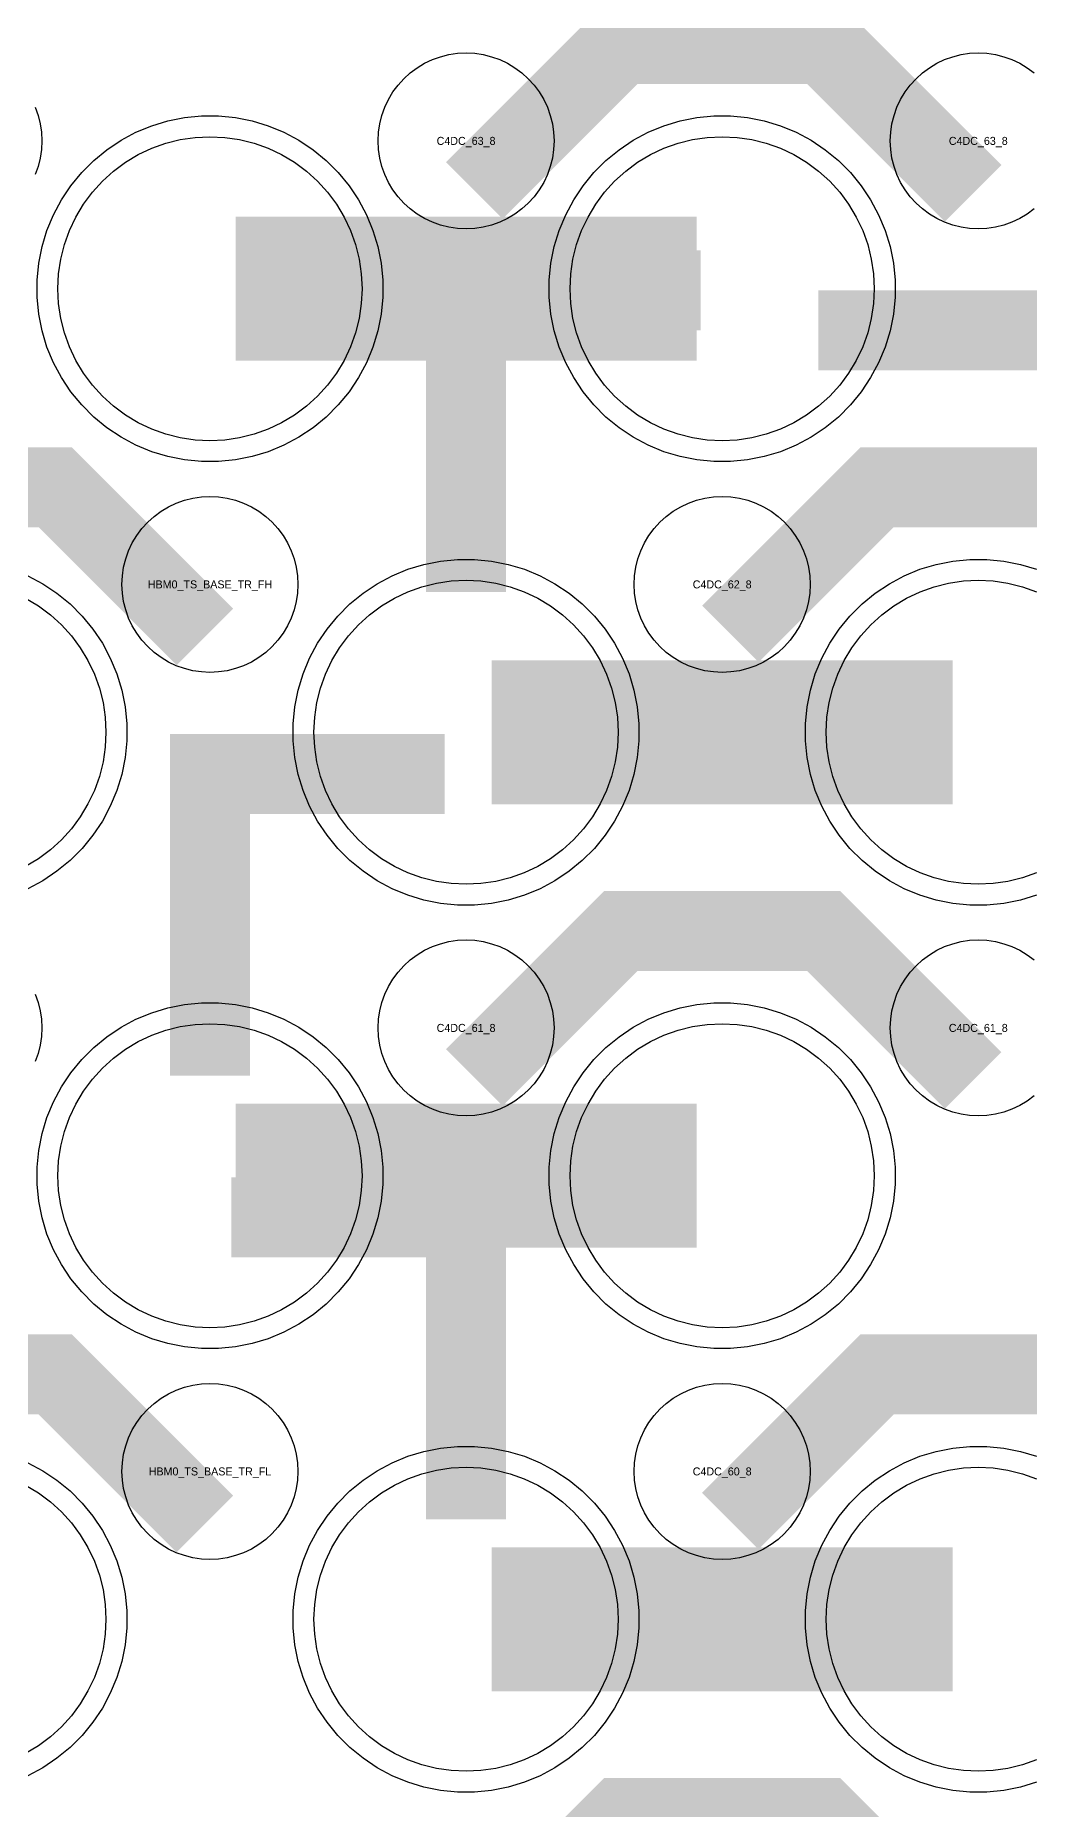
# Model space of a CAD drawing. Extents: x -11880 to 11880, y -14992 to 14992.
# Drawn here: x -9574 to -9264, y -6585 to -6031 of the extents above; entities that cross this region are included whole.
import ezdxf
from ezdxf.enums import TextEntityAlignment as Align

# ---------------------------------------------------------------- set-up
doc = ezdxf.new("R2010")
doc.units = 0
doc.header["$MEASUREMENT"] = 0
for name, color, linetype in [('GDS_775_DT_237', 138, 'CONTINUOUS'), ('RDL1_FS', 34, 'CONTINUOUS'), ('RDL_BS', 160, 'CONTINUOUS')]:
    doc.layers.add(name, color=color, linetype=linetype)

msp = doc.modelspace()

# ---------------------------------------------------------------- linework, layer by layer
at = {"layer": 'RDL1_FS', "color": 240, "true_color": 0xed1f24}
for points in [[(-9520, -6157.539), (-9524.657, -6157.31), (-9529.268, -6156.626), (-9533.791, -6155.494), (-9538.181, -6153.922), (-9542.395, -6151.93), (-9546.395, -6149.532), (-9550.14, -6146.754), (-9553.594, -6143.624), (-9556.724, -6140.17), (-9559.502, -6136.425), (-9561.9, -6132.425), (-9563.892, -6128.211), (-9565.464, -6123.821), (-9566.596, -6119.298), (-9567.28, -6114.687), (-9567.509, -6110.03), (-9567.28, -6105.373), (-9566.596, -6100.762), (-9565.464, -6096.239), (-9563.892, -6091.849), (-9561.9, -6087.635), (-9559.502, -6083.635), (-9556.724, -6079.89), (-9553.594, -6076.436), (-9550.14, -6073.306), (-9546.395, -6070.528), (-9542.395, -6068.13), (-9538.181, -6066.138), (-9533.791, -6064.566), (-9529.268, -6063.434), (-9524.657, -6062.75), (-9520, -6062.521), (-9515.343, -6062.75), (-9510.732, -6063.434), (-9506.209, -6064.566), (-9501.819, -6066.138), (-9497.605, -6068.13), (-9493.605, -6070.528), (-9489.86, -6073.306), (-9486.406, -6076.436), (-9483.276, -6079.89), (-9480.498, -6083.635), (-9478.1, -6087.635), (-9476.108, -6091.849), (-9474.536, -6096.239), (-9473.404, -6100.762), (-9472.72, -6105.373), (-9472.491, -6110.03), (-9472.72, -6114.687), (-9473.404, -6119.298), (-9474.536, -6123.821), (-9476.108, -6128.211), (-9478.1, -6132.425), (-9480.498, -6136.425), (-9483.276, -6140.17), (-9486.406, -6143.624), (-9489.86, -6146.754), (-9493.605, -6149.532), (-9497.605, -6151.93), (-9501.819, -6153.922), (-9506.209, -6155.494), (-9510.732, -6156.626), (-9515.343, -6157.31)], [(-9360, -6157.539), (-9364.657, -6157.31), (-9369.268, -6156.626), (-9373.791, -6155.494), (-9378.181, -6153.922), (-9382.395, -6151.93), (-9386.395, -6149.532), (-9390.14, -6146.754), (-9393.594, -6143.624), (-9396.724, -6140.17), (-9399.502, -6136.425), (-9401.9, -6132.425), (-9403.892, -6128.211), (-9405.464, -6123.821), (-9406.596, -6119.298), (-9407.28, -6114.687), (-9407.509, -6110.03), (-9407.28, -6105.373), (-9406.596, -6100.762), (-9405.464, -6096.239), (-9403.892, -6091.849), (-9401.9, -6087.635), (-9399.502, -6083.635), (-9396.724, -6079.89), (-9393.594, -6076.436), (-9390.14, -6073.306), (-9386.395, -6070.528), (-9382.395, -6068.13), (-9378.181, -6066.138), (-9373.791, -6064.566), (-9369.268, -6063.434), (-9364.657, -6062.75), (-9360, -6062.521), (-9355.343, -6062.75), (-9350.732, -6063.434), (-9346.209, -6064.566), (-9341.819, -6066.138), (-9337.605, -6068.13), (-9333.605, -6070.528), (-9329.86, -6073.306), (-9326.406, -6076.436), (-9323.276, -6079.89), (-9320.498, -6083.635), (-9318.1, -6087.635), (-9316.108, -6091.849), (-9314.536, -6096.239), (-9313.404, -6100.762), (-9312.72, -6105.373), (-9312.491, -6110.03), (-9312.72, -6114.687), (-9313.404, -6119.298), (-9314.536, -6123.821), (-9316.108, -6128.211), (-9318.1, -6132.425), (-9320.498, -6136.425), (-9323.276, -6140.17), (-9326.406, -6143.624), (-9329.86, -6146.754), (-9333.605, -6149.532), (-9337.605, -6151.93), (-9341.819, -6153.922), (-9346.209, -6155.494), (-9350.732, -6156.626), (-9355.343, -6157.31)], [(-9440, -6296.099), (-9444.657, -6295.87), (-9449.268, -6295.186), (-9453.791, -6294.054), (-9458.181, -6292.482), (-9462.395, -6290.49), (-9466.395, -6288.092), (-9470.14, -6285.314), (-9473.594, -6282.184), (-9476.724, -6278.73), (-9479.502, -6274.985), (-9481.9, -6270.985), (-9483.892, -6266.771), (-9485.464, -6262.381), (-9486.596, -6257.858), (-9487.28, -6253.247), (-9487.509, -6248.59), (-9487.28, -6243.933), (-9486.596, -6239.322), (-9485.464, -6234.799), (-9483.892, -6230.409), (-9481.9, -6226.195), (-9479.502, -6222.195), (-9476.724, -6218.45), (-9473.594, -6214.996), (-9470.14, -6211.866), (-9466.395, -6209.088), (-9462.395, -6206.69), (-9458.181, -6204.698), (-9453.791, -6203.126), (-9449.268, -6201.994), (-9444.657, -6201.31), (-9440, -6201.081), (-9435.343, -6201.31), (-9430.732, -6201.994), (-9426.209, -6203.126), (-9421.819, -6204.698), (-9417.605, -6206.69), (-9413.605, -6209.088), (-9409.86, -6211.866), (-9406.406, -6214.996), (-9403.276, -6218.45), (-9400.498, -6222.195), (-9398.1, -6226.195), (-9396.108, -6230.409), (-9394.536, -6234.799), (-9393.404, -6239.322), (-9392.72, -6243.933), (-9392.491, -6248.59), (-9392.72, -6253.247), (-9393.404, -6257.858), (-9394.536, -6262.381), (-9396.108, -6266.771), (-9398.1, -6270.985), (-9400.498, -6274.985), (-9403.276, -6278.73), (-9406.406, -6282.184), (-9409.86, -6285.314), (-9413.605, -6288.092), (-9417.605, -6290.49), (-9421.819, -6292.482), (-9426.209, -6294.054), (-9430.732, -6295.186), (-9435.343, -6295.87)], [(-9520, -6434.664), (-9524.657, -6434.435), (-9529.268, -6433.751), (-9533.791, -6432.619), (-9538.181, -6431.047), (-9542.395, -6429.055), (-9546.395, -6426.657), (-9550.14, -6423.879), (-9553.594, -6420.749), (-9556.724, -6417.295), (-9559.502, -6413.55), (-9561.9, -6409.55), (-9563.892, -6405.336), (-9565.464, -6400.946), (-9566.596, -6396.423), (-9567.28, -6391.812), (-9567.509, -6387.155), (-9567.28, -6382.498), (-9566.596, -6377.887), (-9565.464, -6373.364), (-9563.892, -6368.974), (-9561.9, -6364.76), (-9559.502, -6360.76), (-9556.724, -6357.015), (-9553.594, -6353.561), (-9550.14, -6350.431), (-9546.395, -6347.653), (-9542.395, -6345.255), (-9538.181, -6343.263), (-9533.791, -6341.691), (-9529.268, -6340.559), (-9524.657, -6339.875), (-9520, -6339.646), (-9515.343, -6339.875), (-9510.732, -6340.559), (-9506.209, -6341.691), (-9501.819, -6343.263), (-9497.605, -6345.255), (-9493.605, -6347.653), (-9489.86, -6350.431), (-9486.406, -6353.561), (-9483.276, -6357.015), (-9480.498, -6360.76), (-9478.1, -6364.76), (-9476.108, -6368.974), (-9474.536, -6373.364), (-9473.404, -6377.887), (-9472.72, -6382.498), (-9472.491, -6387.155), (-9472.72, -6391.812), (-9473.404, -6396.423), (-9474.536, -6400.946), (-9476.108, -6405.336), (-9478.1, -6409.55), (-9480.498, -6413.55), (-9483.276, -6417.295), (-9486.406, -6420.749), (-9489.86, -6423.879), (-9493.605, -6426.657), (-9497.605, -6429.055), (-9501.819, -6431.047), (-9506.209, -6432.619), (-9510.732, -6433.751), (-9515.343, -6434.435)], [(-9360, -6434.664), (-9364.657, -6434.435), (-9369.268, -6433.751), (-9373.791, -6432.619), (-9378.181, -6431.047), (-9382.395, -6429.055), (-9386.395, -6426.657), (-9390.14, -6423.879), (-9393.594, -6420.749), (-9396.724, -6417.295), (-9399.502, -6413.55), (-9401.9, -6409.55), (-9403.892, -6405.336), (-9405.464, -6400.946), (-9406.596, -6396.423), (-9407.28, -6391.812), (-9407.509, -6387.155), (-9407.28, -6382.498), (-9406.596, -6377.887), (-9405.464, -6373.364), (-9403.892, -6368.974), (-9401.9, -6364.76), (-9399.502, -6360.76), (-9396.724, -6357.015), (-9393.594, -6353.561), (-9390.14, -6350.431), (-9386.395, -6347.653), (-9382.395, -6345.255), (-9378.181, -6343.263), (-9373.791, -6341.691), (-9369.268, -6340.559), (-9364.657, -6339.875), (-9360, -6339.646), (-9355.343, -6339.875), (-9350.732, -6340.559), (-9346.209, -6341.691), (-9341.819, -6343.263), (-9337.605, -6345.255), (-9333.605, -6347.653), (-9329.86, -6350.431), (-9326.406, -6353.561), (-9323.276, -6357.015), (-9320.498, -6360.76), (-9318.1, -6364.76), (-9316.108, -6368.974), (-9314.536, -6373.364), (-9313.404, -6377.887), (-9312.72, -6382.498), (-9312.491, -6387.155), (-9312.72, -6391.812), (-9313.404, -6396.423), (-9314.536, -6400.946), (-9316.108, -6405.336), (-9318.1, -6409.55), (-9320.498, -6413.55), (-9323.276, -6417.295), (-9326.406, -6420.749), (-9329.86, -6423.879), (-9333.605, -6426.657), (-9337.605, -6429.055), (-9341.819, -6431.047), (-9346.209, -6432.619), (-9350.732, -6433.751), (-9355.343, -6434.435)], [(-9440, -6573.229), (-9444.657, -6573), (-9449.268, -6572.316), (-9453.791, -6571.184), (-9458.181, -6569.612), (-9462.395, -6567.62), (-9466.395, -6565.222), (-9470.14, -6562.444), (-9473.594, -6559.314), (-9476.724, -6555.86), (-9479.502, -6552.115), (-9481.9, -6548.115), (-9483.892, -6543.901), (-9485.464, -6539.511), (-9486.596, -6534.988), (-9487.28, -6530.377), (-9487.509, -6525.72), (-9487.28, -6521.063), (-9486.596, -6516.452), (-9485.464, -6511.929), (-9483.892, -6507.539), (-9481.9, -6503.325), (-9479.502, -6499.325), (-9476.724, -6495.58), (-9473.594, -6492.126), (-9470.14, -6488.996), (-9466.395, -6486.218), (-9462.395, -6483.82), (-9458.181, -6481.828), (-9453.791, -6480.256), (-9449.268, -6479.124), (-9444.657, -6478.44), (-9440, -6478.211), (-9435.343, -6478.44), (-9430.732, -6479.124), (-9426.209, -6480.256), (-9421.819, -6481.828), (-9417.605, -6483.82), (-9413.605, -6486.218), (-9409.86, -6488.996), (-9406.406, -6492.126), (-9403.276, -6495.58), (-9400.498, -6499.325), (-9398.1, -6503.325), (-9396.108, -6507.539), (-9394.536, -6511.929), (-9393.404, -6516.452), (-9392.72, -6521.063), (-9392.491, -6525.72), (-9392.72, -6530.377), (-9393.404, -6534.988), (-9394.536, -6539.511), (-9396.108, -6543.901), (-9398.1, -6548.115), (-9400.498, -6552.115), (-9403.276, -6555.86), (-9406.406, -6559.314), (-9409.86, -6562.444), (-9413.605, -6565.222), (-9417.605, -6567.62), (-9421.819, -6569.612), (-9426.209, -6571.184), (-9430.732, -6572.316), (-9435.343, -6573)]]:
    msp.add_lwpolyline(points, close=True, dxfattribs=at)
for points in [[(-9511.998, -6110.03, 45, 45, 0), (-9439.998, -6110.03, 45, 45, 0)], [(-9439.998, -6110.03, 45, 45, 0), (-9367.998, -6110.03, 45, 45, 0)], [(-9431.998, -6248.59, 45, 45, 0), (-9359.998, -6248.59, 45, 45, 0)], [(-9359.998, -6248.59, 45, 45, 0), (-9287.998, -6248.59, 45, 45, 0)], [(-9511.998, -6387.155, 45, 45, 0), (-9439.998, -6387.155, 45, 45, 0)], [(-9439.998, -6387.155, 45, 45, 0), (-9367.998, -6387.155, 45, 45, 0)], [(-9431.998, -6525.72, 45, 45, 0), (-9359.998, -6525.72, 45, 45, 0)], [(-9359.998, -6525.72, 45, 45, 0), (-9287.998, -6525.72, 45, 45, 0)]]:
    msp.add_lwpolyline(points, format="xyseb", dxfattribs=at)
for points in [[(-9261.819, -6292.482), (-9266.209, -6294.054), (-9270.732, -6295.186), (-9275.343, -6295.87), (-9280, -6296.099), (-9284.657, -6295.87), (-9289.268, -6295.186), (-9293.791, -6294.054), (-9298.181, -6292.482), (-9302.395, -6290.49), (-9306.395, -6288.092), (-9310.14, -6285.314), (-9313.594, -6282.184), (-9316.724, -6278.73), (-9319.502, -6274.985), (-9321.9, -6270.985), (-9323.892, -6266.771), (-9325.464, -6262.381), (-9326.596, -6257.858), (-9327.28, -6253.247), (-9327.509, -6248.59), (-9327.28, -6243.933), (-9326.596, -6239.322), (-9325.464, -6234.799), (-9323.892, -6230.409), (-9321.9, -6226.195), (-9319.502, -6222.195), (-9316.724, -6218.45), (-9313.594, -6214.996), (-9310.14, -6211.866), (-9306.395, -6209.088), (-9302.395, -6206.69), (-9298.181, -6204.698), (-9293.791, -6203.126), (-9289.268, -6201.994), (-9284.657, -6201.31), (-9280, -6201.081), (-9275.343, -6201.31), (-9270.732, -6201.994), (-9266.209, -6203.126), (-9261.819, -6204.698)], [(-9261.819, -6569.612), (-9266.209, -6571.184), (-9270.732, -6572.316), (-9275.343, -6573), (-9280, -6573.229), (-9284.657, -6573), (-9289.268, -6572.316), (-9293.791, -6571.184), (-9298.181, -6569.612), (-9302.395, -6567.62), (-9306.395, -6565.222), (-9310.14, -6562.444), (-9313.594, -6559.314), (-9316.724, -6555.86), (-9319.502, -6552.115), (-9321.9, -6548.115), (-9323.892, -6543.901), (-9325.464, -6539.511), (-9326.596, -6534.988), (-9327.28, -6530.377), (-9327.509, -6525.72), (-9327.28, -6521.063), (-9326.596, -6516.452), (-9325.464, -6511.929), (-9323.892, -6507.539), (-9321.9, -6503.325), (-9319.502, -6499.325), (-9316.724, -6495.58), (-9313.594, -6492.126), (-9310.14, -6488.996), (-9306.395, -6486.218), (-9302.395, -6483.82), (-9298.181, -6481.828), (-9293.791, -6480.256), (-9289.268, -6479.124), (-9284.657, -6478.44), (-9280, -6478.211), (-9275.343, -6478.44), (-9270.732, -6479.124), (-9266.209, -6480.256), (-9261.819, -6481.828)]]:
    msp.add_lwpolyline(points, dxfattribs=at)
at = {"layer": 'RDL1_FS'}
for points in [[(-9577.605, -6206.69), (-9573.605, -6209.088), (-9569.86, -6211.866), (-9566.406, -6214.996), (-9563.276, -6218.45), (-9560.498, -6222.195), (-9558.1, -6226.195), (-9556.108, -6230.409), (-9554.536, -6234.799), (-9553.404, -6239.322), (-9552.72, -6243.933), (-9552.491, -6248.59), (-9552.72, -6253.247), (-9553.404, -6257.858), (-9554.536, -6262.381), (-9556.108, -6266.771), (-9558.1, -6270.985), (-9560.498, -6274.985), (-9563.276, -6278.73), (-9566.406, -6282.184), (-9569.86, -6285.314), (-9573.605, -6288.092), (-9577.605, -6290.49)], [(-9577.605, -6483.82), (-9573.605, -6486.218), (-9569.86, -6488.996), (-9566.406, -6492.126), (-9563.276, -6495.58), (-9560.498, -6499.325), (-9558.1, -6503.325), (-9556.108, -6507.539), (-9554.536, -6511.929), (-9553.404, -6516.452), (-9552.72, -6521.063), (-9552.491, -6525.72), (-9552.72, -6530.377), (-9553.404, -6534.988), (-9554.536, -6539.511), (-9556.108, -6543.901), (-9558.1, -6548.115), (-9560.498, -6552.115), (-9563.276, -6555.86), (-9566.406, -6559.314), (-9569.86, -6562.444), (-9573.605, -6565.222), (-9577.605, -6567.62)]]:
    msp.add_lwpolyline(points, dxfattribs=at)
at = {"layer": 'RDL_BS'}
for points in [[(-9437.438, -6079.344, 25, 25, 0), (-9391.623, -6033.529, 25, 25, 0), (-9358.07, -6033.529, 25, 25, 0)], [(-9281.599, -6080.243, 25, 25, 0), (-9328.313, -6033.529, 25, 25, 0), (-9358.071, -6033.529, 25, 25, 0)], [(-9521.599, -6218.803, 25, 25, 0), (-9568.313, -6172.089, 25, 25, 0), (-9598.071, -6172.089, 25, 25, 0)], [(-9357.438, -6217.904, 25, 25, 0), (-9311.623, -6172.089, 25, 25, 0), (-9278.07, -6172.089, 25, 25, 0)], [(-9201.599, -6218.803, 25, 25, 0), (-9248.313, -6172.089, 25, 25, 0), (-9278.071, -6172.089, 25, 25, 0)], [(-9437.438, -6356.469, 25, 25, 0), (-9391.623, -6310.654, 25, 25, 0), (-9358.07, -6310.654, 25, 25, 0)], [(-9281.599, -6357.368, 25, 25, 0), (-9328.313, -6310.654, 25, 25, 0), (-9358.071, -6310.654, 25, 25, 0)], [(-9521.599, -6495.933, 25, 25, 0), (-9568.313, -6449.219, 25, 25, 0), (-9598.071, -6449.219, 25, 25, 0)], [(-9357.438, -6495.034, 25, 25, 0), (-9311.623, -6449.219, 25, 25, 0), (-9278.07, -6449.219, 25, 25, 0)], [(-9201.599, -6495.933, 25, 25, 0), (-9248.313, -6449.219, 25, 25, 0), (-9278.071, -6449.219, 25, 25, 0)], [(-9437.438, -6633.599, 25, 25, 0), (-9391.623, -6587.784, 25, 25, 0), (-9358.07, -6587.784, 25, 25, 0)], [(-9281.599, -6634.498, 25, 25, 0), (-9328.313, -6587.784, 25, 25, 0), (-9358.071, -6587.784, 25, 25, 0)]]:
    msp.add_lwpolyline(points, format="xyseb", dxfattribs=at)
for points in [[(-9440, -6091.336), (-9442.693, -6091.204), (-9445.365, -6090.808), (-9447.984, -6090.151), (-9450.519, -6089.244), (-9452.956, -6088.092), (-9455.28, -6086.699), (-9457.443, -6085.096), (-9459.442, -6083.284), (-9461.254, -6081.285), (-9462.857, -6079.122), (-9464.25, -6076.798), (-9465.402, -6074.361), (-9466.309, -6071.826), (-9466.966, -6069.207), (-9467.362, -6066.535), (-9467.494, -6063.842), (-9467.362, -6061.149), (-9466.966, -6058.477), (-9466.309, -6055.858), (-9465.402, -6053.323), (-9464.25, -6050.886), (-9462.857, -6048.562), (-9461.254, -6046.399), (-9459.442, -6044.4), (-9457.443, -6042.588), (-9455.28, -6040.985), (-9452.956, -6039.592), (-9450.519, -6038.44), (-9447.984, -6037.533), (-9445.365, -6036.876), (-9442.693, -6036.48), (-9440, -6036.348), (-9437.307, -6036.48), (-9434.635, -6036.876), (-9432.016, -6037.533), (-9429.481, -6038.44), (-9427.044, -6039.592), (-9424.72, -6040.985), (-9422.557, -6042.588), (-9420.558, -6044.4), (-9418.746, -6046.399), (-9417.143, -6048.562), (-9415.75, -6050.886), (-9414.598, -6053.323), (-9413.691, -6055.858), (-9413.034, -6058.477), (-9412.638, -6061.149), (-9412.506, -6063.842), (-9412.638, -6066.535), (-9413.034, -6069.207), (-9413.691, -6071.826), (-9414.598, -6074.361), (-9415.75, -6076.798), (-9417.143, -6079.122), (-9418.746, -6081.285), (-9420.558, -6083.284), (-9422.557, -6085.096), (-9424.72, -6086.699), (-9427.044, -6088.092), (-9429.481, -6089.244), (-9432.016, -6090.151), (-9434.635, -6090.808), (-9437.307, -6091.204)], [(-9520, -6229.896), (-9522.693, -6229.764), (-9525.365, -6229.368), (-9527.984, -6228.711), (-9530.519, -6227.804), (-9532.956, -6226.652), (-9535.28, -6225.259), (-9537.443, -6223.656), (-9539.442, -6221.844), (-9541.254, -6219.845), (-9542.857, -6217.682), (-9544.25, -6215.358), (-9545.402, -6212.921), (-9546.309, -6210.386), (-9546.966, -6207.767), (-9547.362, -6205.095), (-9547.494, -6202.402), (-9547.362, -6199.709), (-9546.966, -6197.037), (-9546.309, -6194.418), (-9545.402, -6191.883), (-9544.25, -6189.446), (-9542.857, -6187.122), (-9541.254, -6184.959), (-9539.442, -6182.96), (-9537.443, -6181.148), (-9535.28, -6179.545), (-9532.956, -6178.152), (-9530.519, -6177), (-9527.984, -6176.093), (-9525.365, -6175.436), (-9522.693, -6175.04), (-9520, -6174.908), (-9517.307, -6175.04), (-9514.635, -6175.436), (-9512.016, -6176.093), (-9509.481, -6177), (-9507.044, -6178.152), (-9504.72, -6179.545), (-9502.557, -6181.148), (-9500.558, -6182.96), (-9498.746, -6184.959), (-9497.143, -6187.122), (-9495.75, -6189.446), (-9494.598, -6191.883), (-9493.691, -6194.418), (-9493.034, -6197.037), (-9492.638, -6199.709), (-9492.506, -6202.402), (-9492.638, -6205.095), (-9493.034, -6207.767), (-9493.691, -6210.386), (-9494.598, -6212.921), (-9495.75, -6215.358), (-9497.143, -6217.682), (-9498.746, -6219.845), (-9500.558, -6221.844), (-9502.557, -6223.656), (-9504.72, -6225.259), (-9507.044, -6226.652), (-9509.481, -6227.804), (-9512.016, -6228.711), (-9514.635, -6229.368), (-9517.307, -6229.764)], [(-9360, -6229.896), (-9362.693, -6229.764), (-9365.365, -6229.368), (-9367.984, -6228.711), (-9370.519, -6227.804), (-9372.956, -6226.652), (-9375.28, -6225.259), (-9377.443, -6223.656), (-9379.442, -6221.844), (-9381.254, -6219.845), (-9382.857, -6217.682), (-9384.25, -6215.358), (-9385.402, -6212.921), (-9386.309, -6210.386), (-9386.966, -6207.767), (-9387.362, -6205.095), (-9387.494, -6202.402), (-9387.362, -6199.709), (-9386.966, -6197.037), (-9386.309, -6194.418), (-9385.402, -6191.883), (-9384.25, -6189.446), (-9382.857, -6187.122), (-9381.254, -6184.959), (-9379.442, -6182.96), (-9377.443, -6181.148), (-9375.28, -6179.545), (-9372.956, -6178.152), (-9370.519, -6177), (-9367.984, -6176.093), (-9365.365, -6175.436), (-9362.693, -6175.04), (-9360, -6174.908), (-9357.307, -6175.04), (-9354.635, -6175.436), (-9352.016, -6176.093), (-9349.481, -6177), (-9347.044, -6178.152), (-9344.72, -6179.545), (-9342.557, -6181.148), (-9340.558, -6182.96), (-9338.746, -6184.959), (-9337.143, -6187.122), (-9335.75, -6189.446), (-9334.598, -6191.883), (-9333.691, -6194.418), (-9333.034, -6197.037), (-9332.638, -6199.709), (-9332.506, -6202.402), (-9332.638, -6205.095), (-9333.034, -6207.767), (-9333.691, -6210.386), (-9334.598, -6212.921), (-9335.75, -6215.358), (-9337.143, -6217.682), (-9338.746, -6219.845), (-9340.558, -6221.844), (-9342.557, -6223.656), (-9344.72, -6225.259), (-9347.044, -6226.652), (-9349.481, -6227.804), (-9352.016, -6228.711), (-9354.635, -6229.368), (-9357.307, -6229.764)], [(-9440, -6368.461), (-9442.693, -6368.329), (-9445.365, -6367.933), (-9447.984, -6367.276), (-9450.519, -6366.369), (-9452.956, -6365.217), (-9455.28, -6363.824), (-9457.443, -6362.221), (-9459.442, -6360.409), (-9461.254, -6358.41), (-9462.857, -6356.247), (-9464.25, -6353.923), (-9465.402, -6351.486), (-9466.309, -6348.951), (-9466.966, -6346.332), (-9467.362, -6343.66), (-9467.494, -6340.967), (-9467.362, -6338.274), (-9466.966, -6335.602), (-9466.309, -6332.983), (-9465.402, -6330.448), (-9464.25, -6328.011), (-9462.857, -6325.687), (-9461.254, -6323.524), (-9459.442, -6321.525), (-9457.443, -6319.713), (-9455.28, -6318.11), (-9452.956, -6316.717), (-9450.519, -6315.565), (-9447.984, -6314.658), (-9445.365, -6314.001), (-9442.693, -6313.605), (-9440, -6313.473), (-9437.307, -6313.605), (-9434.635, -6314.001), (-9432.016, -6314.658), (-9429.481, -6315.565), (-9427.044, -6316.717), (-9424.72, -6318.11), (-9422.557, -6319.713), (-9420.558, -6321.525), (-9418.746, -6323.524), (-9417.143, -6325.687), (-9415.75, -6328.011), (-9414.598, -6330.448), (-9413.691, -6332.983), (-9413.034, -6335.602), (-9412.638, -6338.274), (-9412.506, -6340.967), (-9412.638, -6343.66), (-9413.034, -6346.332), (-9413.691, -6348.951), (-9414.598, -6351.486), (-9415.75, -6353.923), (-9417.143, -6356.247), (-9418.746, -6358.41), (-9420.558, -6360.409), (-9422.557, -6362.221), (-9424.72, -6363.824), (-9427.044, -6365.217), (-9429.481, -6366.369), (-9432.016, -6367.276), (-9434.635, -6367.933), (-9437.307, -6368.329)], [(-9520, -6507.026), (-9522.693, -6506.894), (-9525.365, -6506.498), (-9527.984, -6505.841), (-9530.519, -6504.934), (-9532.956, -6503.782), (-9535.28, -6502.389), (-9537.443, -6500.786), (-9539.442, -6498.974), (-9541.254, -6496.975), (-9542.857, -6494.812), (-9544.25, -6492.488), (-9545.402, -6490.051), (-9546.309, -6487.516), (-9546.966, -6484.897), (-9547.362, -6482.225), (-9547.494, -6479.532), (-9547.362, -6476.839), (-9546.966, -6474.167), (-9546.309, -6471.548), (-9545.402, -6469.013), (-9544.25, -6466.576), (-9542.857, -6464.252), (-9541.254, -6462.089), (-9539.442, -6460.09), (-9537.443, -6458.278), (-9535.28, -6456.675), (-9532.956, -6455.282), (-9530.519, -6454.13), (-9527.984, -6453.223), (-9525.365, -6452.566), (-9522.693, -6452.17), (-9520, -6452.038), (-9517.307, -6452.17), (-9514.635, -6452.566), (-9512.016, -6453.223), (-9509.481, -6454.13), (-9507.044, -6455.282), (-9504.72, -6456.675), (-9502.557, -6458.278), (-9500.558, -6460.09), (-9498.746, -6462.089), (-9497.143, -6464.252), (-9495.75, -6466.576), (-9494.598, -6469.013), (-9493.691, -6471.548), (-9493.034, -6474.167), (-9492.638, -6476.839), (-9492.506, -6479.532), (-9492.638, -6482.225), (-9493.034, -6484.897), (-9493.691, -6487.516), (-9494.598, -6490.051), (-9495.75, -6492.488), (-9497.143, -6494.812), (-9498.746, -6496.975), (-9500.558, -6498.974), (-9502.557, -6500.786), (-9504.72, -6502.389), (-9507.044, -6503.782), (-9509.481, -6504.934), (-9512.016, -6505.841), (-9514.635, -6506.498), (-9517.307, -6506.894)], [(-9360, -6507.026), (-9362.693, -6506.894), (-9365.365, -6506.498), (-9367.984, -6505.841), (-9370.519, -6504.934), (-9372.956, -6503.782), (-9375.28, -6502.389), (-9377.443, -6500.786), (-9379.442, -6498.974), (-9381.254, -6496.975), (-9382.857, -6494.812), (-9384.25, -6492.488), (-9385.402, -6490.051), (-9386.309, -6487.516), (-9386.966, -6484.897), (-9387.362, -6482.225), (-9387.494, -6479.532), (-9387.362, -6476.839), (-9386.966, -6474.167), (-9386.309, -6471.548), (-9385.402, -6469.013), (-9384.25, -6466.576), (-9382.857, -6464.252), (-9381.254, -6462.089), (-9379.442, -6460.09), (-9377.443, -6458.278), (-9375.28, -6456.675), (-9372.956, -6455.282), (-9370.519, -6454.13), (-9367.984, -6453.223), (-9365.365, -6452.566), (-9362.693, -6452.17), (-9360, -6452.038), (-9357.307, -6452.17), (-9354.635, -6452.566), (-9352.016, -6453.223), (-9349.481, -6454.13), (-9347.044, -6455.282), (-9344.72, -6456.675), (-9342.557, -6458.278), (-9340.558, -6460.09), (-9338.746, -6462.089), (-9337.143, -6464.252), (-9335.75, -6466.576), (-9334.598, -6469.013), (-9333.691, -6471.548), (-9333.034, -6474.167), (-9332.638, -6476.839), (-9332.506, -6479.532), (-9332.638, -6482.225), (-9333.034, -6484.897), (-9333.691, -6487.516), (-9334.598, -6490.051), (-9335.75, -6492.488), (-9337.143, -6494.812), (-9338.746, -6496.975), (-9340.558, -6498.974), (-9342.557, -6500.786), (-9344.72, -6502.389), (-9347.044, -6503.782), (-9349.481, -6504.934), (-9352.016, -6505.841), (-9354.635, -6506.498), (-9357.307, -6506.894)]]:
    msp.add_lwpolyline(points, close=True, dxfattribs=at)
for points in [[(-9262.557, -6085.096), (-9264.72, -6086.699), (-9267.044, -6088.092), (-9269.481, -6089.244), (-9272.016, -6090.151), (-9274.635, -6090.808), (-9277.307, -6091.204), (-9280, -6091.336), (-9282.693, -6091.204), (-9285.365, -6090.808), (-9287.984, -6090.151), (-9290.519, -6089.244), (-9292.956, -6088.092), (-9295.28, -6086.699), (-9297.443, -6085.096), (-9299.442, -6083.284), (-9301.254, -6081.285), (-9302.857, -6079.122), (-9304.25, -6076.798), (-9305.402, -6074.361), (-9306.309, -6071.826), (-9306.966, -6069.207), (-9307.362, -6066.535), (-9307.494, -6063.842), (-9307.362, -6061.149), (-9306.966, -6058.477), (-9306.309, -6055.858), (-9305.402, -6053.323), (-9304.25, -6050.886), (-9302.857, -6048.562), (-9301.254, -6046.399), (-9299.442, -6044.4), (-9297.443, -6042.588), (-9295.28, -6040.985), (-9292.956, -6039.592), (-9290.519, -6038.44), (-9287.984, -6037.533), (-9285.365, -6036.876), (-9282.693, -6036.48), (-9280, -6036.348), (-9277.307, -6036.48), (-9274.635, -6036.876), (-9272.016, -6037.533), (-9269.481, -6038.44), (-9267.044, -6039.592), (-9264.72, -6040.985), (-9262.557, -6042.588)], [(-9574.598, -6053.323), (-9573.691, -6055.858), (-9573.034, -6058.477), (-9572.638, -6061.149), (-9572.506, -6063.842), (-9572.638, -6066.535), (-9573.034, -6069.207), (-9573.691, -6071.826), (-9574.598, -6074.361)], [(-9576.885, -6199.715), (-9572.223, -6202.207), (-9567.809, -6205.154), (-9563.708, -6208.516), (-9559.926, -6212.298), (-9556.564, -6216.399), (-9553.617, -6220.813), (-9551.125, -6225.475), (-9549.094, -6230.385), (-9547.563, -6235.425), (-9546.517, -6240.652), (-9546, -6245.946), (-9546, -6251.234), (-9546.517, -6256.528), (-9547.563, -6261.755), (-9549.094, -6266.795), (-9551.125, -6271.705), (-9553.617, -6276.367), (-9556.564, -6280.781), (-9559.926, -6284.882), (-9563.708, -6288.664), (-9567.809, -6292.026), (-9572.223, -6294.973), (-9576.885, -6297.465)], [(-9262.557, -6362.221), (-9264.72, -6363.824), (-9267.044, -6365.217), (-9269.481, -6366.369), (-9272.016, -6367.276), (-9274.635, -6367.933), (-9277.307, -6368.329), (-9280, -6368.461), (-9282.693, -6368.329), (-9285.365, -6367.933), (-9287.984, -6367.276), (-9290.519, -6366.369), (-9292.956, -6365.217), (-9295.28, -6363.824), (-9297.443, -6362.221), (-9299.442, -6360.409), (-9301.254, -6358.41), (-9302.857, -6356.247), (-9304.25, -6353.923), (-9305.402, -6351.486), (-9306.309, -6348.951), (-9306.966, -6346.332), (-9307.362, -6343.66), (-9307.494, -6340.967), (-9307.362, -6338.274), (-9306.966, -6335.602), (-9306.309, -6332.983), (-9305.402, -6330.448), (-9304.25, -6328.011), (-9302.857, -6325.687), (-9301.254, -6323.524), (-9299.442, -6321.525), (-9297.443, -6319.713), (-9295.28, -6318.11), (-9292.956, -6316.717), (-9290.519, -6315.565), (-9287.984, -6314.658), (-9285.365, -6314.001), (-9282.693, -6313.605), (-9280, -6313.473), (-9277.307, -6313.605), (-9274.635, -6314.001), (-9272.016, -6314.658), (-9269.481, -6315.565), (-9267.044, -6316.717), (-9264.72, -6318.11), (-9262.557, -6319.713)], [(-9574.598, -6330.448), (-9573.691, -6332.983), (-9573.034, -6335.602), (-9572.638, -6338.274), (-9572.506, -6340.967), (-9572.638, -6343.66), (-9573.034, -6346.332), (-9573.691, -6348.951), (-9574.598, -6351.486)], [(-9576.885, -6476.845), (-9572.223, -6479.337), (-9567.809, -6482.284), (-9563.708, -6485.646), (-9559.926, -6489.428), (-9556.564, -6493.529), (-9553.617, -6497.943), (-9551.125, -6502.605), (-9549.094, -6507.515), (-9547.563, -6512.555), (-9546.517, -6517.782), (-9546, -6523.076), (-9546, -6528.364), (-9546.517, -6533.658), (-9547.563, -6538.885), (-9549.094, -6543.925), (-9551.125, -6548.835), (-9553.617, -6553.497), (-9556.564, -6557.911), (-9559.926, -6562.012), (-9563.708, -6565.794), (-9567.809, -6569.156), (-9572.223, -6572.103), (-9576.885, -6574.595)]]:
    msp.add_lwpolyline(points, dxfattribs=at)
at = {"layer": 'RDL_BS', "color": 240, "true_color": 0xed1f24}
for points in [[(-9522.644, -6164.03), (-9527.938, -6163.513), (-9533.165, -6162.467), (-9538.205, -6160.936), (-9543.115, -6158.905), (-9547.777, -6156.413), (-9552.191, -6153.466), (-9556.292, -6150.104), (-9560.074, -6146.322), (-9563.436, -6142.221), (-9566.383, -6137.807), (-9568.875, -6133.145), (-9570.906, -6128.235), (-9572.437, -6123.195), (-9573.483, -6117.968), (-9574, -6112.674), (-9574, -6107.386), (-9573.483, -6102.092), (-9572.437, -6096.865), (-9570.906, -6091.825), (-9568.875, -6086.915), (-9566.383, -6082.253), (-9563.436, -6077.839), (-9560.074, -6073.738), (-9556.292, -6069.956), (-9552.191, -6066.594), (-9547.777, -6063.647), (-9543.115, -6061.155), (-9538.205, -6059.124), (-9533.165, -6057.593), (-9527.938, -6056.547), (-9522.644, -6056.03), (-9517.356, -6056.03), (-9512.062, -6056.547), (-9506.835, -6057.593), (-9501.795, -6059.124), (-9496.885, -6061.155), (-9492.223, -6063.647), (-9487.809, -6066.594), (-9483.708, -6069.956), (-9479.926, -6073.738), (-9476.564, -6077.839), (-9473.617, -6082.253), (-9471.125, -6086.915), (-9469.094, -6091.825), (-9467.563, -6096.865), (-9466.517, -6102.092), (-9466, -6107.386), (-9466, -6112.674), (-9466.517, -6117.968), (-9467.563, -6123.195), (-9469.094, -6128.235), (-9471.125, -6133.145), (-9473.617, -6137.807), (-9476.564, -6142.221), (-9479.926, -6146.322), (-9483.708, -6150.104), (-9487.809, -6153.466), (-9492.223, -6156.413), (-9496.885, -6158.905), (-9501.795, -6160.936), (-9506.835, -6162.467), (-9512.062, -6163.513), (-9517.356, -6164.03)], [(-9362.644, -6164.03), (-9367.938, -6163.513), (-9373.165, -6162.467), (-9378.205, -6160.936), (-9383.115, -6158.905), (-9387.777, -6156.413), (-9392.191, -6153.466), (-9396.292, -6150.104), (-9400.074, -6146.322), (-9403.436, -6142.221), (-9406.383, -6137.807), (-9408.875, -6133.145), (-9410.906, -6128.235), (-9412.437, -6123.195), (-9413.483, -6117.968), (-9414, -6112.674), (-9414, -6107.386), (-9413.483, -6102.092), (-9412.437, -6096.865), (-9410.906, -6091.825), (-9408.875, -6086.915), (-9406.383, -6082.253), (-9403.436, -6077.839), (-9400.074, -6073.738), (-9396.292, -6069.956), (-9392.191, -6066.594), (-9387.777, -6063.647), (-9383.115, -6061.155), (-9378.205, -6059.124), (-9373.165, -6057.593), (-9367.938, -6056.547), (-9362.644, -6056.03), (-9357.356, -6056.03), (-9352.062, -6056.547), (-9346.835, -6057.593), (-9341.795, -6059.124), (-9336.885, -6061.155), (-9332.223, -6063.647), (-9327.809, -6066.594), (-9323.708, -6069.956), (-9319.926, -6073.738), (-9316.564, -6077.839), (-9313.617, -6082.253), (-9311.125, -6086.915), (-9309.094, -6091.825), (-9307.563, -6096.865), (-9306.517, -6102.092), (-9306, -6107.386), (-9306, -6112.674), (-9306.517, -6117.968), (-9307.563, -6123.195), (-9309.094, -6128.235), (-9311.125, -6133.145), (-9313.617, -6137.807), (-9316.564, -6142.221), (-9319.926, -6146.322), (-9323.708, -6150.104), (-9327.809, -6153.466), (-9332.223, -6156.413), (-9336.885, -6158.905), (-9341.795, -6160.936), (-9346.835, -6162.467), (-9352.062, -6163.513), (-9357.356, -6164.03)], [(-9442.644, -6302.59), (-9447.938, -6302.073), (-9453.165, -6301.027), (-9458.205, -6299.496), (-9463.115, -6297.465), (-9467.777, -6294.973), (-9472.191, -6292.026), (-9476.292, -6288.664), (-9480.074, -6284.882), (-9483.436, -6280.781), (-9486.383, -6276.367), (-9488.875, -6271.705), (-9490.906, -6266.795), (-9492.437, -6261.755), (-9493.483, -6256.528), (-9494, -6251.234), (-9494, -6245.946), (-9493.483, -6240.652), (-9492.437, -6235.425), (-9490.906, -6230.385), (-9488.875, -6225.475), (-9486.383, -6220.813), (-9483.436, -6216.399), (-9480.074, -6212.298), (-9476.292, -6208.516), (-9472.191, -6205.154), (-9467.777, -6202.207), (-9463.115, -6199.715), (-9458.205, -6197.684), (-9453.165, -6196.153), (-9447.938, -6195.107), (-9442.644, -6194.59), (-9437.356, -6194.59), (-9432.062, -6195.107), (-9426.835, -6196.153), (-9421.795, -6197.684), (-9416.885, -6199.715), (-9412.223, -6202.207), (-9407.809, -6205.154), (-9403.708, -6208.516), (-9399.926, -6212.298), (-9396.564, -6216.399), (-9393.617, -6220.813), (-9391.125, -6225.475), (-9389.094, -6230.385), (-9387.563, -6235.425), (-9386.517, -6240.652), (-9386, -6245.946), (-9386, -6251.234), (-9386.517, -6256.528), (-9387.563, -6261.755), (-9389.094, -6266.795), (-9391.125, -6271.705), (-9393.617, -6276.367), (-9396.564, -6280.781), (-9399.926, -6284.882), (-9403.708, -6288.664), (-9407.809, -6292.026), (-9412.223, -6294.973), (-9416.885, -6297.465), (-9421.795, -6299.496), (-9426.835, -6301.027), (-9432.062, -6302.073), (-9437.356, -6302.59)], [(-9522.644, -6441.155), (-9527.938, -6440.638), (-9533.165, -6439.592), (-9538.205, -6438.061), (-9543.115, -6436.03), (-9547.777, -6433.538), (-9552.191, -6430.591), (-9556.292, -6427.229), (-9560.074, -6423.447), (-9563.436, -6419.346), (-9566.383, -6414.932), (-9568.875, -6410.27), (-9570.906, -6405.36), (-9572.437, -6400.32), (-9573.483, -6395.093), (-9574, -6389.799), (-9574, -6384.511), (-9573.483, -6379.217), (-9572.437, -6373.99), (-9570.906, -6368.95), (-9568.875, -6364.04), (-9566.383, -6359.378), (-9563.436, -6354.964), (-9560.074, -6350.863), (-9556.292, -6347.081), (-9552.191, -6343.719), (-9547.777, -6340.772), (-9543.115, -6338.28), (-9538.205, -6336.249), (-9533.165, -6334.718), (-9527.938, -6333.672), (-9522.644, -6333.155), (-9517.356, -6333.155), (-9512.062, -6333.672), (-9506.835, -6334.718), (-9501.795, -6336.249), (-9496.885, -6338.28), (-9492.223, -6340.772), (-9487.809, -6343.719), (-9483.708, -6347.081), (-9479.926, -6350.863), (-9476.564, -6354.964), (-9473.617, -6359.378), (-9471.125, -6364.04), (-9469.094, -6368.95), (-9467.563, -6373.99), (-9466.517, -6379.217), (-9466, -6384.511), (-9466, -6389.799), (-9466.517, -6395.093), (-9467.563, -6400.32), (-9469.094, -6405.36), (-9471.125, -6410.27), (-9473.617, -6414.932), (-9476.564, -6419.346), (-9479.926, -6423.447), (-9483.708, -6427.229), (-9487.809, -6430.591), (-9492.223, -6433.538), (-9496.885, -6436.03), (-9501.795, -6438.061), (-9506.835, -6439.592), (-9512.062, -6440.638), (-9517.356, -6441.155)], [(-9362.644, -6441.155), (-9367.938, -6440.638), (-9373.165, -6439.592), (-9378.205, -6438.061), (-9383.115, -6436.03), (-9387.777, -6433.538), (-9392.191, -6430.591), (-9396.292, -6427.229), (-9400.074, -6423.447), (-9403.436, -6419.346), (-9406.383, -6414.932), (-9408.875, -6410.27), (-9410.906, -6405.36), (-9412.437, -6400.32), (-9413.483, -6395.093), (-9414, -6389.799), (-9414, -6384.511), (-9413.483, -6379.217), (-9412.437, -6373.99), (-9410.906, -6368.95), (-9408.875, -6364.04), (-9406.383, -6359.378), (-9403.436, -6354.964), (-9400.074, -6350.863), (-9396.292, -6347.081), (-9392.191, -6343.719), (-9387.777, -6340.772), (-9383.115, -6338.28), (-9378.205, -6336.249), (-9373.165, -6334.718), (-9367.938, -6333.672), (-9362.644, -6333.155), (-9357.356, -6333.155), (-9352.062, -6333.672), (-9346.835, -6334.718), (-9341.795, -6336.249), (-9336.885, -6338.28), (-9332.223, -6340.772), (-9327.809, -6343.719), (-9323.708, -6347.081), (-9319.926, -6350.863), (-9316.564, -6354.964), (-9313.617, -6359.378), (-9311.125, -6364.04), (-9309.094, -6368.95), (-9307.563, -6373.99), (-9306.517, -6379.217), (-9306, -6384.511), (-9306, -6389.799), (-9306.517, -6395.093), (-9307.563, -6400.32), (-9309.094, -6405.36), (-9311.125, -6410.27), (-9313.617, -6414.932), (-9316.564, -6419.346), (-9319.926, -6423.447), (-9323.708, -6427.229), (-9327.809, -6430.591), (-9332.223, -6433.538), (-9336.885, -6436.03), (-9341.795, -6438.061), (-9346.835, -6439.592), (-9352.062, -6440.638), (-9357.356, -6441.155)], [(-9442.644, -6579.72), (-9447.938, -6579.203), (-9453.165, -6578.157), (-9458.205, -6576.626), (-9463.115, -6574.595), (-9467.777, -6572.103), (-9472.191, -6569.156), (-9476.292, -6565.794), (-9480.074, -6562.012), (-9483.436, -6557.911), (-9486.383, -6553.497), (-9488.875, -6548.835), (-9490.906, -6543.925), (-9492.437, -6538.885), (-9493.483, -6533.658), (-9494, -6528.364), (-9494, -6523.076), (-9493.483, -6517.782), (-9492.437, -6512.555), (-9490.906, -6507.515), (-9488.875, -6502.605), (-9486.383, -6497.943), (-9483.436, -6493.529), (-9480.074, -6489.428), (-9476.292, -6485.646), (-9472.191, -6482.284), (-9467.777, -6479.337), (-9463.115, -6476.845), (-9458.205, -6474.814), (-9453.165, -6473.283), (-9447.938, -6472.237), (-9442.644, -6471.72), (-9437.356, -6471.72), (-9432.062, -6472.237), (-9426.835, -6473.283), (-9421.795, -6474.814), (-9416.885, -6476.845), (-9412.223, -6479.337), (-9407.809, -6482.284), (-9403.708, -6485.646), (-9399.926, -6489.428), (-9396.564, -6493.529), (-9393.617, -6497.943), (-9391.125, -6502.605), (-9389.094, -6507.515), (-9387.563, -6512.555), (-9386.517, -6517.782), (-9386, -6523.076), (-9386, -6528.364), (-9386.517, -6533.658), (-9387.563, -6538.885), (-9389.094, -6543.925), (-9391.125, -6548.835), (-9393.617, -6553.497), (-9396.564, -6557.911), (-9399.926, -6562.012), (-9403.708, -6565.794), (-9407.809, -6569.156), (-9412.223, -6572.103), (-9416.885, -6574.595), (-9421.795, -6576.626), (-9426.835, -6578.157), (-9432.062, -6579.203), (-9437.356, -6579.72)]]:
    msp.add_lwpolyline(points, close=True, dxfattribs=at)
for points in [[(-9440, -6204.825, 25, 25, 0), (-9440, -6098.048, 25, 25, 0)], [(-9452.5, -6110.548, 25, 25, 0), (-9366.667, -6110.548, 25, 25, 0)], [(-9412.944, -6110.548, 25, 25, 0), (-9371.74, -6110.548, 25, 25, 0)], [(-9329.984, -6123.043, 25, 25, 0), (-9220.719, -6123.043, 25, 25, 0)], [(-9440, -6128.517, 25, 25, 0), (-9440, -6174.137, 25, 25, 0)], [(-9520, -6355.885, 25, 25, 0), (-9520, -6249.108, 25, 25, 0)], [(-9532.5, -6261.608, 25, 25, 0), (-9446.667, -6261.608, 25, 25, 0)], [(-9492.944, -6261.608, 25, 25, 0), (-9451.74, -6261.608, 25, 25, 0)], [(-9520, -6279.577, 25, 25, 0), (-9520, -6325.197, 25, 25, 0)], [(-9440, -6494.45, 25, 25, 0), (-9440, -6387.673, 25, 25, 0)], [(-9427.5, -6400.173, 25, 25, 0), (-9513.333, -6400.173, 25, 25, 0)]]:
    msp.add_lwpolyline(points, format="xyseb", dxfattribs=at)
for points in [[(-9261.795, -6299.496), (-9266.835, -6301.027), (-9272.062, -6302.073), (-9277.356, -6302.59), (-9282.644, -6302.59), (-9287.938, -6302.073), (-9293.165, -6301.027), (-9298.205, -6299.496), (-9303.115, -6297.465), (-9307.777, -6294.973), (-9312.191, -6292.026), (-9316.292, -6288.664), (-9320.074, -6284.882), (-9323.436, -6280.781), (-9326.383, -6276.367), (-9328.875, -6271.705), (-9330.906, -6266.795), (-9332.437, -6261.755), (-9333.483, -6256.528), (-9334, -6251.234), (-9334, -6245.946), (-9333.483, -6240.652), (-9332.437, -6235.425), (-9330.906, -6230.385), (-9328.875, -6225.475), (-9326.383, -6220.813), (-9323.436, -6216.399), (-9320.074, -6212.298), (-9316.292, -6208.516), (-9312.191, -6205.154), (-9307.777, -6202.207), (-9303.115, -6199.715), (-9298.205, -6197.684), (-9293.165, -6196.153), (-9287.938, -6195.107), (-9282.644, -6194.59), (-9277.356, -6194.59), (-9272.062, -6195.107), (-9266.835, -6196.153), (-9261.795, -6197.684)], [(-9261.795, -6576.626), (-9266.835, -6578.157), (-9272.062, -6579.203), (-9277.356, -6579.72), (-9282.644, -6579.72), (-9287.938, -6579.203), (-9293.165, -6578.157), (-9298.205, -6576.626), (-9303.115, -6574.595), (-9307.777, -6572.103), (-9312.191, -6569.156), (-9316.292, -6565.794), (-9320.074, -6562.012), (-9323.436, -6557.911), (-9326.383, -6553.497), (-9328.875, -6548.835), (-9330.906, -6543.925), (-9332.437, -6538.885), (-9333.483, -6533.658), (-9334, -6528.364), (-9334, -6523.076), (-9333.483, -6517.782), (-9332.437, -6512.555), (-9330.906, -6507.515), (-9328.875, -6502.605), (-9326.383, -6497.943), (-9323.436, -6493.529), (-9320.074, -6489.428), (-9316.292, -6485.646), (-9312.191, -6482.284), (-9307.777, -6479.337), (-9303.115, -6476.845), (-9298.205, -6474.814), (-9293.165, -6473.283), (-9287.938, -6472.237), (-9282.644, -6471.72), (-9277.356, -6471.72), (-9272.062, -6472.237), (-9266.835, -6473.283), (-9261.795, -6474.814)]]:
    msp.add_lwpolyline(points, dxfattribs=at)

# ---------------------------------------------------------------- texts
at = {"layer": 'GDS_775_DT_237'}
for s, p in [('C4DC_63_8', (-9440, -6063.842)), ('C4DC_63_8', (-9440, -6063.842)), ('C4DC_63_8', (-9280, -6063.842)), ('C4DC_63_8', (-9280, -6063.842)), ('HBM0_TS_BASE_TR_FH', (-9520, -6202.402)), ('HBM0_TS_BASE_TR_FH', (-9520, -6202.402)), ('C4DC_62_8', (-9360, -6202.402)), ('C4DC_62_8', (-9360, -6202.402)), ('C4DC_61_8', (-9440, -6340.967)), ('C4DC_61_8', (-9440, -6340.967)), ('C4DC_61_8', (-9280, -6340.967)), ('C4DC_61_8', (-9280, -6340.967)), ('HBM0_TS_BASE_TR_FL', (-9520, -6479.532)), ('HBM0_TS_BASE_TR_FL', (-9520, -6479.532)), ('C4DC_60_8', (-9360, -6479.532)), ('C4DC_60_8', (-9360, -6479.532))]:
    msp.add_text(s, height=2.5, dxfattribs=at).set_placement(p, align=Align.MIDDLE_CENTER)

doc.saveas('drawing.dxf')
